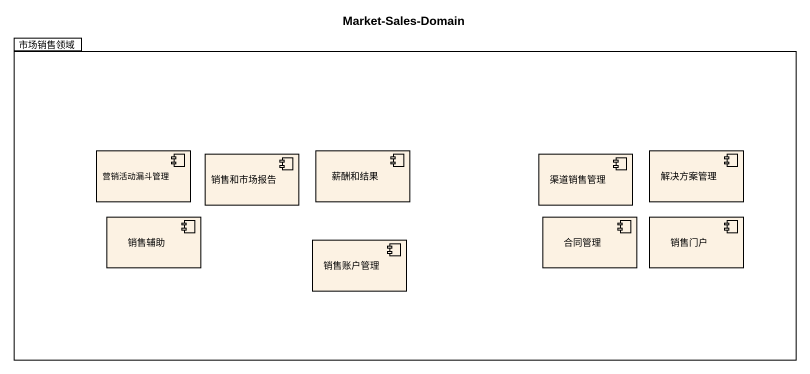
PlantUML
@startuml
title Market-Sales-Domain
package 市场销售领域 {
  component 营销活动漏斗管理
  component 销售和市场报告
  component 薪酬和结果
  component 渠道销售管理
  component 解决方案管理
  component 销售辅助
  component 销售账户管理
  component 合同管理
  component 销售门户
}
@enduml
